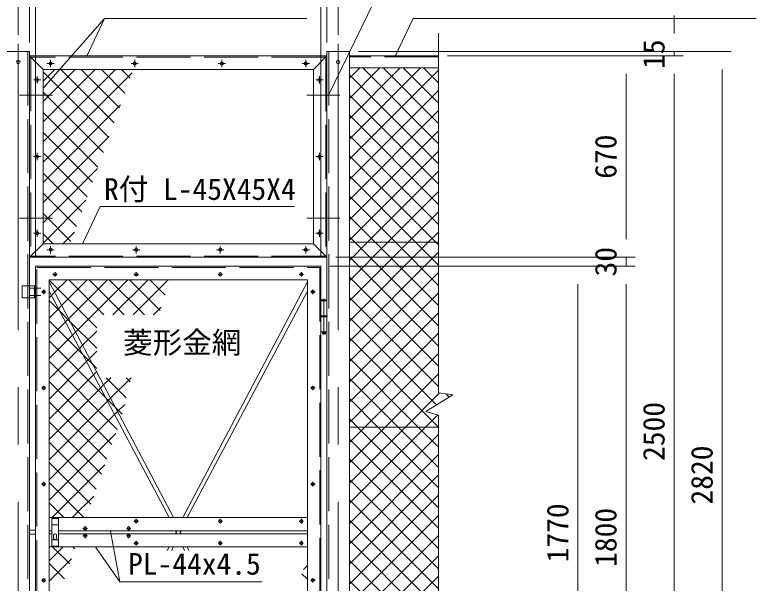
# Model space of a CAD drawing. Units: millimetres, scale not verified. Extents: x -6300 to 6300, y -4455 to 4455.
# Drawn here: x -3402 to -934, y 879 to 2770 of the extents above; entities that cross this region are included whole.
import ezdxf
from ezdxf.enums import TextEntityAlignment as Align

# ---------------------------------------------------------------- set-up
doc = ezdxf.new("R2010")
doc.units = ezdxf.units.MM
doc.header["$LTSCALE"] = 30
doc.linetypes.add('DASHED', pattern=[7.5, 6, -1.5])
doc.linetypes.add('USER1', pattern=[50.8, 31.75, -6.35, 6.35, -6.35])
for name, color, linetype, lineweight in [('0-0_D-STR-DIM', 7, 'Continuous', 9), ('0-2_D-STR1', 1, 'Continuous', 18), ('0-3_D-STR3', 3, 'Continuous', 13), ('0-6_D-BMK', 2, 'USER1', 13), ('0-8_D-STR-TXT', 7, 'Continuous', 9), ('0-9_D-STR2', 7, 'Continuous', 9)]:
    doc.layers.add(name, color=color, linetype=linetype, lineweight=lineweight)
doc.styles.add('ＭＳ ゴシック', font='')
doc.styles.get('ＭＳ ゴシック').set_extended_font_data('MS Gothic')

msp = doc.modelspace()

# ---------------------------------------------------------------- linework, layer by layer
at = {"layer": '0-0_D-STR-DIM'}
for p, q in [((-3390.58, 2703.7), (-3390.58, 3262.26)), ((-2325.58, 2703.7), (-2325.58, 3262.26)), ((-3353.08, 2678.41), (-3353.08, 3072.26)), ((-3333.08, 1963.41), (-3333.08, 3072.26)), ((-3333.08, 1963.41), (-3333.08, 3072.26)), ((-2383.08, 1963.41), (-2383.08, 3072.26)), ((-2383.08, 1963.41), (-2383.08, 3072.26)), ((-2363.08, 2678.41), (-2363.08, 3072.26)), ((-1207.07, 2708.41), (-1207.07, 2768.41)), ((-3103.8, 2758.31), (-3306.76, 2527.44)), ((-1991.4, 1512.13), (-1991.4, 2708.88)), ((-2258.08, 2648.41), (-1017.07, 2648.41)), ((-2258.08, 2648.41), (-1177.07, 2648.41)), ((-1207.07, 2633.41), (-1207.07, 2648.41)), ((-1961.4, 2633.41), (-1177.07, 2633.41)), ((-1961.4, 2633.41), (-1177.07, 2633.41)), ((-1961.4, 2633.41), (-1337.07, 2633.41)), ((-1367.07, 2023.41), (-1367.07, 2573.41)), ((-1207.07, 193.41), (-1207.07, 2573.41)), ((-1207.07, 2573.41), (-1207.07, 2513.41)), ((-1047.07, -111.59), (-1047.07, 2588.41)), ((-1367.07, 2023.41), (-1367.07, 2083.41)), ((-2333.08, 1963.41), (-1337.07, 1963.41)), ((-2333.08, 1963.41), (-1337.07, 1963.41)), ((-1367.07, 1933.41), (-1367.07, 1963.41)), ((-2353.08, 1933.41), (-1497.07, 1933.41)), ((-2353.08, 1933.41), (-1337.07, 1933.41)), ((-2353.08, 1933.41), (-1337.07, 1933.41)), ((-1527.07, 223.41), (-1527.07, 1873.41)), ((-1367.07, 193.41), (-1367.07, 1873.41)), ((-1367.07, 1873.41), (-1367.07, 1813.41)), ((-1991.4, 1512.13), (-1943.71, 1505.49)), ((-2033.5, 1449.78), (-1943.71, 1505.49)), ((-1991.4, 1437.78), (-2033.5, 1449.78)), ((-1991.4, -0.38), (-1991.4, 1437.78))]:
    msp.add_line(p, q, dxfattribs=at)
msp.add_lwpolyline([(-2430.37, 2758.31), (-3103.8, 2758.31), (-3161.16, 2635.22)], dxfattribs=at)
at = {"layer": '0-2_D-STR1'}
for p, q in [((-3428.08, 2648.41), (-3353.08, 2648.41)), ((-3353.08, 2648.41), (-3353.08, -171.59)), ((-2363.08, 2648.41), (-2363.08, -171.59)), ((-2288.08, 2648.41), (-2363.08, 2648.41)), ((-2288.08, 2648.41), (-2288.08, -171.59)), ((-3353.08, 2633.41), (-3308.08, 2588.41)), ((-2363.08, 2633.41), (-3353.08, 2633.41)), ((-2363.08, 2633.41), (-2408.08, 2588.41)), ((-1991.4, 2633.41), (-2288.08, 2633.41)), ((-1991.4, 2593.41), (-2288.08, 2593.41)), ((-2408.08, 2588.41), (-3308.08, 2588.41)), ((-3353.08, 1963.41), (-3308.08, 2008.41)), ((-2363.08, 1963.41), (-2408.08, 2008.41)), ((-2363.08, 1963.41), (-3353.08, 1963.41)), ((-3288.08, 1888.41), (-2428.08, 1888.41)), ((-3288.08, 208.41), (-3288.08, 1888.41)), ((-2428.08, 1888.41), (-2428.08, 208.41)), ((-2428.08, 1097.41), (-3288.08, 1097.41)), ((-3279.08, 1053.41), (-3288.08, 1053.41)), ((-3279.08, 1043.41), (-3288.08, 1043.41)), ((-2428.08, 1053.41), (-3257.08, 1053.41)), ((-2428.08, 1043.41), (-3257.08, 1043.41)), ((-2428.08, 999.41), (-3288.08, 999.41))]:
    msp.add_line(p, q, dxfattribs=at)
at = {"layer": '0-2_D-STR1', "linetype": 'DASHED'}
for p, q in [((-3359.08, 2648.41), (-3359.08, -171.59)), ((-2357.08, 2648.41), (-2357.08, -171.59)), ((-2367.08, 2629.41), (-2367.08, 1967.41)), ((-1991.4, 2630.41), (-2288.08, 2630.41)), ((-2367.08, 1967.41), (-3349.08, 1967.41)), ((-3329.08, 167.41), (-3329.08, 1929.41))]:
    msp.add_line(p, q, dxfattribs=at)
for points in [[(-2367.08, 2629.41), (-3349.08, 2629.41), (-3349.08, 1967.41)], [(-3329.08, 1929.41), (-2387.08, 1929.41), (-2387.08, 167.41)]]:
    msp.add_lwpolyline(points, dxfattribs=at)
at = {"layer": '0-2_D-STR1'}
for points in [[(-2408.08, 2588.41), (-3308.08, 2588.41), (-3308.08, 2008.41)], [(-2408.08, 2588.41), (-2408.08, 2008.41), (-3308.08, 2008.41)]]:
    msp.add_lwpolyline(points, dxfattribs=at)
msp.add_lwpolyline([(-2383.08, 1933.41), (-2383.08, 163.41), (-3333.08, 163.41), (-3333.08, 1933.41)], close=True, dxfattribs=at)
at = {"layer": '0-3_D-STR3'}
for p, q in [((-1991.4, 2013.41), (-2288.08, 2013.41)), ((-2873.79, 1097.41), (-3288.08, 1881.68)), ((-2842.36, 1097.41), (-2428.08, 1881.68)), ((-3378.08, 1866.41), (-3378.08, 1830.41)), ((-3333.08, 1868.41), (-3376.08, 1868.41)), ((-3333.08, 1868.41), (-3333.08, 1828.41)), ((-3333.08, 1828.41), (-3376.08, 1828.41)), ((-2888.15, 1097.41), (-3288.08, 1851.03)), ((-2828.01, 1097.41), (-2428.08, 1851.03)), ((-2363.38, 1818.41), (-2382.78, 1818.41)), ((-2382.78, 1818.41), (-2382.78, 1768.41)), ((-2382.58, 1820.41), (-2381.58, 1821.41)), ((-2382.58, 1820.41), (-2382.58, 1818.41)), ((-2382.58, 1820.41), (-2363.58, 1820.41)), ((-2364.58, 1821.41), (-2381.58, 1821.41)), ((-2364.58, 1821.41), (-2363.58, 1820.41)), ((-2363.58, 1820.41), (-2363.58, 1818.41)), ((-2363.38, 1818.41), (-2363.38, 1768.41)), ((-2362.58, 1768.41), (-2383.58, 1768.41)), ((-2383.58, 1768.41), (-2383.58, 1765.41)), ((-2362.58, 1765.41), (-2383.58, 1765.41)), ((-2382.78, 1765.41), (-2382.78, 1715.41)), ((-2363.38, 1765.41), (-2363.38, 1715.41)), ((-2362.58, 1768.41), (-2362.58, 1765.41)), ((-2363.38, 1715.41), (-2382.78, 1715.41)), ((-2378.08, 1715.41), (-2378.08, 1709.41)), ((-2377.08, 1708.41), (-2378.08, 1709.41)), ((-2369.08, 1708.41), (-2377.08, 1708.41)), ((-2368.08, 1715.41), (-2368.08, 1709.41)), ((-1991.4, 1398.41), (-2288.08, 1398.41)), ((-3279.08, 1097.41), (-3279.08, 999.41)), ((-3257.08, 1097.41), (-3257.08, 999.41)), ((-3353.08, 1054.91), (-3333.08, 1054.91)), ((-3353.08, 1041.91), (-3333.08, 1041.91)), ((-3273.08, 1028.41), (-3273.08, 1038.41)), ((-3263.08, 1028.41), (-3263.08, 1038.41)), ((-2867.6, 1043.41), (-2862.91, 1053.41)), ((-2862.91, 1043.41), (-2867.6, 1053.41)), ((-2853.24, 1043.41), (-2848.56, 1053.41)), ((-2848.56, 1043.41), (-2853.24, 1053.41)), ((-2894.5, 987.44), (-2888.15, 999.41)), ((-2880.12, 987.44), (-2873.79, 999.41)), ((-2836.69, 987.44), (-2842.3, 999.41)), ((-2822.34, 987.44), (-2827.95, 999.41))]:
    msp.add_line(p, q, dxfattribs=at)
at = {"layer": '0-3_D-STR3', "linetype": 'DASHED'}
for p, q in [((-3337.08, 1868.41), (-3337.08, 1828.41)), ((-3257.08, 1094.41), (-3279.08, 1094.41)), ((-3257.08, 1073.41), (-3279.08, 1073.41)), ((-3279.08, 1023.41), (-3257.08, 1023.41)), ((-3257.08, 1002.41), (-3279.08, 1002.41))]:
    msp.add_line(p, q, dxfattribs=at)
at = {"layer": '0-3_D-STR3'}
msp.add_lwpolyline([(-2369.08, 1708.41), (-2368.08, 1709.41), (-2378.08, 1709.41)], dxfattribs=at)
for centre, radius in [((-3390.58, 2613.41), 6), ((-2325.58, 2613.41), 6), ((-3283.08, 2608.41), 5.25), ((-3003.08, 2608.41), 5.25), ((-2713.08, 2608.41), 5.25), ((-2433.08, 2608.41), 5.25), ((-3328.08, 2553.41), 5.25), ((-2388.08, 2553.41), 5.25), ((-3328.08, 2298.41), 5.25), ((-2388.08, 2298.41), 5.25), ((-3328.08, 2043.41), 5.25), ((-2388.08, 2043.41), 5.25), ((-3283.08, 1988.41), 5.25), ((-2998.08, 1988.41), 5.25), ((-2718.08, 1988.41), 5.25), ((-2433.08, 1988.41), 5.25), ((-3268.08, 1906.41), 5.25), ((-2998.08, 1906.41), 5.25), ((-2718.08, 1906.41), 5.25), ((-2448.08, 1906.41), 5.25), ((-3306.08, 1848.41), 5.25), ((-2410.08, 1848.41), 5.25), ((-2410.08, 1848.41), 5.25), ((-2373.08, 1713.41), 2), ((-3306.08, 1528.41), 5.25), ((-2410.08, 1528.41), 5.25), ((-3306.08, 1208.41), 5.25), ((-2410.08, 1208.41), 5.25), ((-2998.08, 1084.91), 5.25), ((-2718.08, 1084.91), 5.25), ((-2448.08, 1084.91), 5.25), ((-3168.08, 1060.91), 5.25), ((-3023.08, 1060.91), 5.25), ((-3168.08, 1035.91), 5.25), ((-3023.08, 1035.91), 5.25), ((-2998.08, 1011.91), 5.25), ((-2718.08, 1011.91), 5.25), ((-2448.08, 1011.91), 5.25), ((-3306.08, 888.41), 5.25), ((-2410.08, 888.41), 5.25)]:
    msp.add_circle(centre, radius, dxfattribs=at)
for centre, radius, start, end in [((-3376.08, 1866.41), 2, 90, 180), ((-3376.08, 1830.41), 2, 180, 270), ((-3268.08, 1038.41), 5, 0.00035, 180.00001), ((-3268.08, 1028.41), 5, 180.00002, 0.00001)]:
    msp.add_arc(centre, radius, start, end, dxfattribs=at)
at = {"layer": '0-6_D-BMK'}
for p, q in [((-3390.58, 2673.7), (-3390.58, -194.72)), ((-2325.58, 2673.7), (-2325.58, -194.72)), ((-3283.08, 2620.55), (-3283.08, 2596.27)), ((-3003.08, 2620.55), (-3003.08, 2596.27)), ((-2713.08, 2620.55), (-2713.08, 2596.27)), ((-2433.08, 2620.55), (-2433.08, 2596.27)), ((-3270.94, 2608.41), (-3295.21, 2608.41)), ((-2990.94, 2608.41), (-3015.21, 2608.41)), ((-2700.94, 2608.41), (-2725.21, 2608.41)), ((-2420.94, 2608.41), (-2445.21, 2608.41)), ((-3340.21, 2553.41), (-3315.94, 2553.41)), ((-3328.08, 2541.27), (-3328.08, 2565.55)), ((-2375.94, 2553.41), (-2400.21, 2553.41)), ((-2388.08, 2541.27), (-2388.08, 2565.55)), ((-3276.22, 2503.41), (-3386.13, 2503.41)), ((-2429.94, 2503.41), (-2320.03, 2503.41)), ((-3340.21, 2298.41), (-3315.94, 2298.41)), ((-3328.08, 2286.27), (-3328.08, 2310.55)), ((-2375.94, 2298.41), (-2400.21, 2298.41)), ((-2388.08, 2286.27), (-2388.08, 2310.55)), ((-3276.22, 2093.41), (-3386.13, 2093.41)), ((-2429.94, 2093.41), (-2320.03, 2093.41)), ((-3328.08, 2031.27), (-3328.08, 2055.55)), ((-2388.08, 2031.27), (-2388.08, 2055.55)), ((-3340.21, 2043.41), (-3315.94, 2043.41)), ((-2375.94, 2043.41), (-2400.21, 2043.41)), ((-3283.08, 1976.27), (-3283.08, 2000.55)), ((-2998.08, 1976.27), (-2998.08, 2000.55)), ((-2718.08, 1976.27), (-2718.08, 2000.55)), ((-2433.08, 1976.27), (-2433.08, 2000.55)), ((-3270.94, 1988.41), (-3295.21, 1988.41)), ((-2985.94, 1988.41), (-3010.21, 1988.41)), ((-2705.94, 1988.41), (-2730.21, 1988.41)), ((-2420.94, 1988.41), (-2445.21, 1988.41)), ((-3260.64, 1906.41), (-3275.52, 1906.41)), ((-3268.08, 1913.85), (-3268.08, 1898.97)), ((-2990.64, 1906.41), (-3005.52, 1906.41)), ((-2998.08, 1913.85), (-2998.08, 1898.97)), ((-2710.64, 1906.41), (-2725.52, 1906.41)), ((-2718.08, 1913.85), (-2718.08, 1898.97)), ((-2440.64, 1906.41), (-2455.52, 1906.41)), ((-2448.08, 1913.85), (-2448.08, 1898.97)), ((-3350.68, 1860.41), (-3315.48, 1860.41)), ((-3306.08, 1855.85), (-3306.08, 1840.97)), ((-2410.08, 1855.85), (-2410.08, 1840.97)), ((-2410.08, 1855.85), (-2410.08, 1840.97)), ((-3350.68, 1836.41), (-3315.48, 1836.41)), ((-3298.64, 1848.41), (-3313.52, 1848.41)), ((-2402.64, 1848.41), (-2417.52, 1848.41)), ((-2402.64, 1848.41), (-2417.52, 1848.41)), ((-2373.08, 1824.81), (-2373.08, 1705.65)), ((-3306.08, 1535.85), (-3306.08, 1520.97)), ((-2410.08, 1535.85), (-2410.08, 1520.97)), ((-3298.64, 1528.41), (-3313.52, 1528.41)), ((-2402.64, 1528.41), (-2417.52, 1528.41)), ((-3306.08, 1215.85), (-3306.08, 1200.97)), ((-2410.08, 1215.85), (-2410.08, 1200.97)), ((-3298.64, 1208.41), (-3313.52, 1208.41)), ((-2402.64, 1208.41), (-2417.52, 1208.41)), ((-2998.08, 1092.35), (-2998.08, 1077.47)), ((-2718.08, 1092.35), (-2718.08, 1077.47)), ((-2448.08, 1092.35), (-2448.08, 1077.47)), ((-3168.08, 1068.35), (-3168.08, 1053.47)), ((-3023.08, 1068.35), (-3023.08, 1053.47)), ((-2990.64, 1084.91), (-3005.52, 1084.91)), ((-2710.64, 1084.91), (-2725.52, 1084.91)), ((-2440.64, 1084.91), (-2455.52, 1084.91)), ((-3160.64, 1060.91), (-3175.52, 1060.91)), ((-3168.08, 1028.47), (-3168.08, 1043.35)), ((-3015.64, 1060.91), (-3030.52, 1060.91)), ((-3023.08, 1028.47), (-3023.08, 1043.35)), ((-3160.64, 1035.91), (-3175.52, 1035.91)), ((-3015.64, 1035.91), (-3030.52, 1035.91)), ((-2998.08, 1004.47), (-2998.08, 1019.35)), ((-2718.08, 1004.47), (-2718.08, 1019.35)), ((-2448.08, 1004.47), (-2448.08, 1019.35)), ((-2990.64, 1011.91), (-3005.52, 1011.91)), ((-2710.64, 1011.91), (-2725.52, 1011.91)), ((-2440.64, 1011.91), (-2455.52, 1011.91)), ((-3306.08, 895.85), (-3306.08, 880.97)), ((-2410.08, 895.85), (-2410.08, 880.97)), ((-3298.64, 888.41), (-3313.52, 888.41)), ((-2402.64, 888.41), (-2417.52, 888.41))]:
    msp.add_line(p, q, dxfattribs=at)
at = {"layer": '0-8_D-STR-TXT'}
msp.add_line((-3051.95, 883), (-3083.75, 1051.44), dxfattribs=at)
for points in [[(-1888.29, 2947.92), (-2141.51, 2947.92), (-2356.2, 2505.21)], [(-933.83, 2758.31), (-2076.27, 2758.31), (-2134.19, 2635.22)], [(-2470.53, 2132.53), (-3118.4, 2132.53), (-3175.39, 2010.22)], [(-2579.41, 883), (-3051.95, 883), (-3131.91, 997.77)]]:
    msp.add_lwpolyline(points, dxfattribs=at)
at = {"layer": '0-9_D-STR2'}
for p, q in [((-2288.08, 2559.02), (-2253.69, 2593.41)), ((-2288.08, 2491.67), (-2186.34, 2593.41)), ((-2288.08, 2424.32), (-2118.98, 2593.41)), ((-2288.08, 2356.96), (-2051.63, 2593.41)), ((-1991.4, 2341.38), (-2243.43, 2593.41)), ((-1991.4, 2408.73), (-2176.08, 2593.41)), ((-1991.4, 2476.08), (-2108.73, 2593.41)), ((-1991.4, 2543.43), (-2041.38, 2593.41)), ((-3308.08, 2549.3), (-3268.97, 2588.41)), ((-3308.08, 2481.95), (-3201.61, 2588.41)), ((-3308.08, 2414.59), (-3134.26, 2588.41)), ((-3308.08, 2347.24), (-3066.91, 2588.41)), ((-3089.44, 2361.78), (-3308.08, 2580.42)), ((-3308.08, 2279.89), (-3011.19, 2576.78)), ((-3071.47, 2411.16), (-3248.71, 2588.41)), ((-3053.49, 2460.54), (-3181.36, 2588.41)), ((-3035.52, 2509.92), (-3114.01, 2588.41)), ((-3017.55, 2559.3), (-3046.66, 2588.41)), ((-2288.08, 2289.61), (-1991.4, 2586.28)), ((-1991.4, 2274.03), (-2288.08, 2570.7)), ((-2288.08, 2222.26), (-1991.4, 2518.93)), ((-3107.41, 2312.4), (-3308.08, 2513.07)), ((-1991.4, 2206.67), (-2288.08, 2503.35)), ((-3308.08, 2212.54), (-3049.73, 2470.89)), ((-3125.39, 2263.02), (-3308.08, 2445.72)), ((-2288.08, 2154.91), (-1991.4, 2451.58)), ((-1991.4, 2139.32), (-2288.08, 2435.99)), ((-3143.36, 2213.65), (-3308.08, 2378.36)), ((-2288.08, 2087.56), (-1991.4, 2384.23)), ((-3308.08, 2145.19), (-3088.27, 2364.99)), ((-1991.4, 2071.97), (-2288.08, 2368.64)), ((-3161.33, 2164.27), (-3308.08, 2311.01)), ((-2288.08, 2020.2), (-1991.4, 2316.88)), ((-2000.19, 2013.41), (-2288.08, 2301.29)), ((-3308.08, 2077.84), (-3126.81, 2259.1)), ((-3179.3, 2114.89), (-3308.08, 2243.66)), ((-2067.55, 2013.41), (-2288.08, 2233.94)), ((-3197.28, 2065.51), (-3308.08, 2176.31)), ((-2160.17, 2013.41), (-1991.4, 2182.17)), ((-3308.08, 2010.48), (-3165.36, 2153.2)), ((-2134.9, 2013.41), (-2288.08, 2166.59)), ((-3215.25, 2016.13), (-3308.08, 2108.96)), ((-2202.25, 2013.41), (-2288.08, 2099.24)), ((-2092.82, 2013.41), (-1991.4, 2114.82)), ((-3274.88, 2008.41), (-3308.08, 2041.6)), ((-3242.8, 2008.41), (-3203.9, 2047.31)), ((-2269.6, 2013.41), (-2288.08, 2031.88)), ((-2025.46, 2013.41), (-1991.4, 2047.47)), ((-2288.08, 1885.5), (-2160.17, 2013.41)), ((-2288.08, 1818.15), (-2092.82, 2013.41)), ((-2288.08, 1750.8), (-2025.46, 2013.41)), ((-1991.4, 1735.21), (-2269.6, 2013.41)), ((-1991.4, 1802.56), (-2202.25, 2013.41)), ((-1991.4, 1869.92), (-2134.9, 2013.41)), ((-1991.4, 1937.27), (-2067.55, 2013.41)), ((-1991.4, 2004.62), (-2000.19, 2013.41)), ((-2288.08, 1683.44), (-1991.4, 1980.12)), ((-1991.4, 1667.86), (-2288.08, 1964.53)), ((-2288.08, 1616.09), (-1991.4, 1912.76)), ((-3129.18, 1728), (-3288.08, 1886.9)), ((-3269.67, 1846.83), (-3228.1, 1888.41)), ((-3246.39, 1802.76), (-3160.74, 1888.41)), ((-3223.11, 1758.69), (-3093.39, 1888.41)), ((-3105.45, 1771.62), (-3222.23, 1888.41)), ((-3199.83, 1714.62), (-3026.04, 1888.41)), ((-3038.1, 1771.62), (-3154.88, 1888.41)), ((-2970.74, 1771.62), (-3087.53, 1888.41)), ((-3075.47, 1771.62), (-2958.69, 1888.41)), ((-2918.27, 1786.5), (-3020.18, 1888.41)), ((-3008.12, 1771.62), (-2891.34, 1888.41)), ((-2901.62, 1837.21), (-2952.83, 1888.41)), ((-2884.98, 1887.91), (-2885.47, 1888.41)), ((-1991.4, 1600.51), (-2288.08, 1897.18)), ((-3288.08, 1828.43), (-3280.24, 1836.26)), ((-3280.24, 1836.26), (-3269.67, 1846.83)), ((-2288.08, 1548.74), (-1991.4, 1845.41)), ((-1991.4, 1533.16), (-2288.08, 1829.83)), ((-3256.89, 1792.26), (-3246.39, 1802.76)), ((-3288.08, 1761.08), (-3256.89, 1792.26)), ((-2940.77, 1771.62), (-2914.55, 1797.84)), ((-2288.08, 1481.39), (-1991.4, 1778.06)), ((-3233.54, 1748.26), (-3223.11, 1758.69)), ((-1997.64, 1472.03), (-2288.08, 1762.48)), ((-3288.08, 1693.72), (-3233.54, 1748.26)), ((-3288.08, 1626.37), (-3210.19, 1704.26)), ((-3210.19, 1704.26), (-3199.83, 1714.62)), ((-2288.08, 1414.04), (-1991.4, 1710.71)), ((-1991.4, 1398.45), (-2288.08, 1695.12)), ((-3061.06, 1390.48), (-3288.08, 1617.49)), ((-3031.1, 1495.22), (-3098.3, 1562.42)), ((-3017.67, 1549.14), (-3030.95, 1562.42)), ((-2126.07, 1398.41), (-2288.08, 1560.42)), ((-3078.67, 1340.73), (-3288.08, 1550.14)), ((-1956.07, 1497.82), (-1966.98, 1508.73)), ((-3096.27, 1290.99), (-3288.08, 1482.79)), ((-2193.42, 1398.41), (-2288.08, 1493.07)), ((-3113.88, 1241.24), (-3288.08, 1415.44)), ((-1991.4, 1196.4), (-2193.42, 1398.41)), ((-1991.4, 1263.75), (-2126.07, 1398.41)), ((-3288.08, 1154.91), (-3065.74, 1377.24)), ((-2288.08, 1077.28), (-1991.4, 1373.95)), ((-1991.4, 1061.69), (-2288.08, 1358.36)), ((-3131.49, 1191.5), (-3288.08, 1348.09)), ((-2288.08, 1009.93), (-1991.4, 1306.6)), ((-1991.4, 994.34), (-2288.08, 1291.01)), ((-3149.1, 1141.75), (-3288.08, 1280.73)), ((-3278.22, 1097.41), (-3102.64, 1272.99)), ((-2288.08, 942.57), (-1991.4, 1239.25)), ((-3172.1, 1097.41), (-3288.08, 1213.38)), ((-1991.4, 926.99), (-2288.08, 1223.66)), ((-3210.87, 1097.41), (-3139.55, 1168.74)), ((-2288.08, 875.22), (-1991.4, 1171.89)), ((-3239.46, 1097.41), (-3288.08, 1146.03)), ((-1991.4, 859.64), (-2288.08, 1156.31)), ((-2288.08, 807.87), (-1991.4, 1104.54)), ((-1991.4, 792.28), (-2288.08, 1088.96)), ((-3288.08, 952.85), (-3241.52, 999.41)), ((-3219.53, 942.77), (-3276.16, 999.41)), ((-3201.92, 992.52), (-3208.81, 999.41)), ((-3288.08, 885.5), (-3213.35, 960.23)), ((-3237.13, 893.03), (-3288.08, 943.97)), ((-2428.08, 959.55), (-2428.47, 959.94)), ((-2441.11, 924.25), (-2428.08, 937.28)), ((-2428.08, 892.2), (-2446.08, 910.2)), ((-2110.48, 783.41), (-1991.4, 902.49))]:
    msp.add_line(p, q, dxfattribs=at)
for points in [[(-2288.08, 1952.85), (-2227.52, 2013.41), (-1991.4, 2249.52)], [(-3129.18, 1660.65), (-3218.51, 1749.98), (-3252.48, 1783.95), (-3288.08, 1819.55)], [(-3129.18, 1593.3), (-3143.09, 1607.21), (-3176.32, 1640.44), (-3288.08, 1752.2)], [(-3288.08, 1559.02), (-3186.84, 1660.26), (-3176.55, 1670.55), (-3129.18, 1717.92)], [(-3044.54, 1441.31), (-3067.68, 1464.44), (-3100.16, 1496.93), (-3288.08, 1684.84)], [(-3288.08, 1491.67), (-3163.49, 1616.26), (-3153.27, 1626.48), (-3129.18, 1650.57)], [(-2288.08, 1346.69), (-2236.35, 1398.41), (-1991.4, 1643.36)], [(-1991.4, 1331.1), (-2058.71, 1398.41), (-2288.08, 1627.77)], [(-3288.08, 1424.32), (-3140.14, 1572.26), (-3129.99, 1582.4), (-3129.18, 1583.22)], [(-3288.08, 1356.96), (-3116.79, 1528.25), (-3106.71, 1538.33), (-3082.62, 1562.42)], [(-3288.08, 1289.61), (-3093.44, 1484.25), (-3083.43, 1494.26), (-3015.27, 1562.42)], [(-2288.08, 1279.33), (-2169, 1398.41), (-1991.4, 1576.01)], [(-2288.08, 1211.98), (-2101.65, 1398.41), (-1988.35, 1511.7)], [(-3288.08, 1222.26), (-3070.08, 1440.25), (-3060.15, 1450.19), (-3036.41, 1473.93)], [(-2288.08, 1144.63), (-2034.3, 1398.41), (-1994.14, 1438.56)], [(-1991.4, 1129.04), (-2260.77, 1398.41), (-2288.08, 1425.72)], [(-2288.08, 740.52), (-2245.19, 783.41), (-1991.4, 1037.19)], [(-1991.4, 724.93), (-2049.88, 783.41), (-2288.08, 1021.6)], [(-2288.08, 673.17), (-2177.83, 783.41), (-1991.4, 969.84)], [(-1991.4, 657.58), (-2117.23, 783.41), (-2288.08, 954.25)], [(-1991.4, 590.23), (-2184.58, 783.41), (-2288.08, 886.9)]]:
    msp.add_lwpolyline(points, dxfattribs=at)

# ---------------------------------------------------------------- texts
at = {"layer": '0-0_D-STR-DIM', "style": 'ＭＳ ゴシック'}
for s, p in [('15', (-1217.19, 2590.28)), ('670', (-1377.19, 2224.53)), ('30', (-1377.19, 1899.47)), ('2500', (-1217.19, 1285.53)), ('2820', (-1057.19, 1140.53)), ('1770', (-1537.19, 948.06)), ('1800', (-1377.19, 933.06))]:
    msp.add_text(s, height=72.14, rotation=90, dxfattribs=at).set_placement(p, align=Align.BOTTOM_LEFT)
for s, p in [('R付 L-45X45X4', (-3105.22, 2132.65)), ('菱形金網', (-3041.5, 1622.01)), ('PL-44x4.5', (-3025, 885.38))]:
    msp.add_text(s, height=72.14, dxfattribs=at).set_placement(p, align=Align.BOTTOM_LEFT)

doc.saveas('drawing.dxf')
